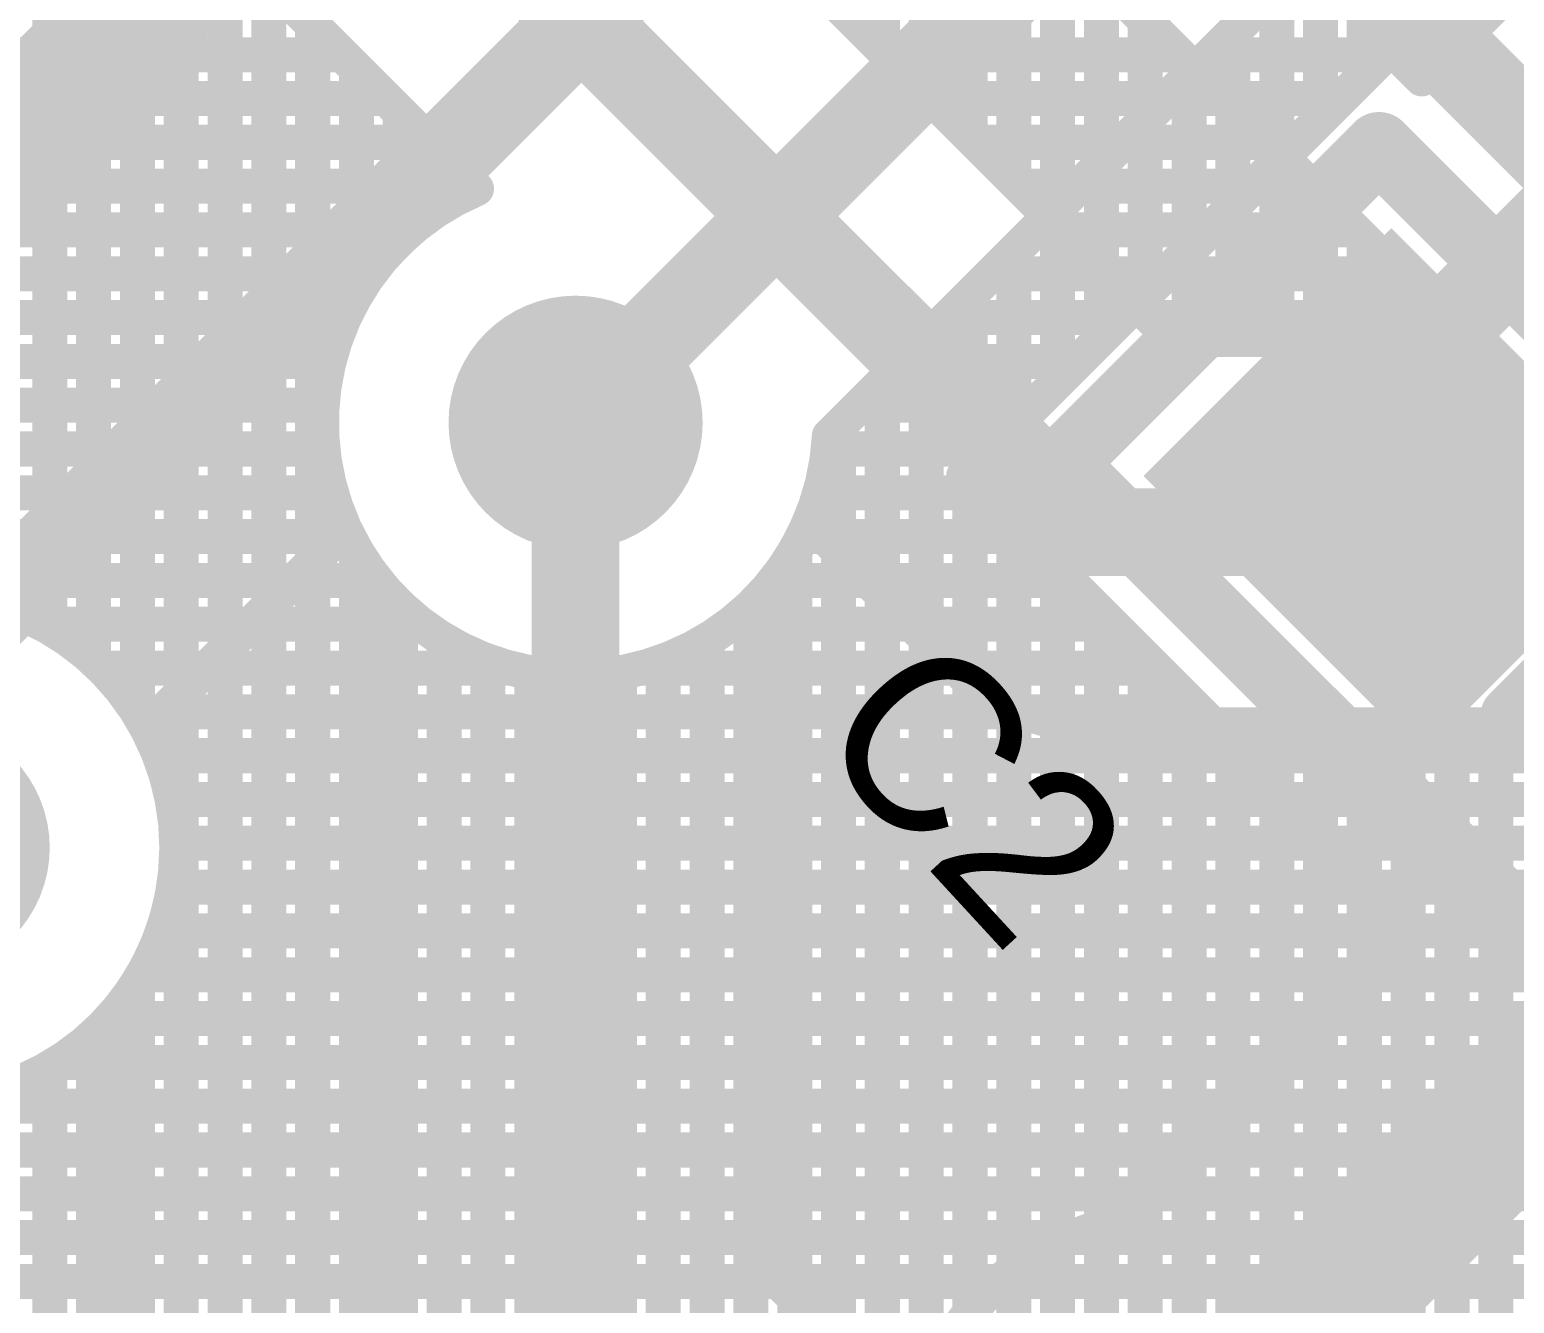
# Model space of a CAD drawing. Header units: millimetres. Extents: x 1.42 to 3.4, y 1.21 to 3.22.
# Drawn here: x 2.2777 to 2.4471, y 1.6975 to 1.8429 of the extents above; entities that cross this region are included whole.
import ezdxf

# ---------------------------------------------------------------- set-up
doc = ezdxf.new("R2010")
doc.units = ezdxf.units.MM
doc.header["$MEASUREMENT"] = 0
for name, color, linetype in [('BottomLayer', 5, 'Continuous'), ('BottomSolder', 6, 'Continuous'), ('MultiLayer', 9, 'Continuous'), ('TopLayer', 1, 'Continuous'), ('TopOverlay', 2, 'Continuous'), ('TopPaste', 8, 'Continuous'), ('TopSolder', 216, 'Continuous'), ('ViaHoleLayer', 16, 'Continuous')]:
    doc.layers.add(name, color=color, linetype=linetype)

# ---------------------------------------------------------------- blocks, each defined once
blk = doc.blocks.new('C0603_19')
at = {"layer": 'TopLayer'}
for points in [[(-0.00992, -0.0175), (-0.00992, 0.0175), (-0.04992, -0.0175), (-0.04992, 0.0175)], [(0.04992, -0.0175), (0.04992, 0.0175), (0.00992, -0.0175), (0.00992, 0.0175)]]:
    blk.add_solid(points, dxfattribs=at)
at = {"layer": 'TopOverlay'}
for points, const_width in [([(-0.06, 0.02559), (-0.06, -0.02559)], 0.00787), ([(0.06, 0.02559), (-0.06, 0.02559)], 0.00787), ([(0.06, 0.02559), (0.06, -0.02559)], 0.00787), ([(-0.00394, 0.00984), (-0.00394, -0.01181)], 0.00591), ([(0.00394, 0.00984), (0.00394, -0.01181)], 0.00591), ([(0.06, -0.02559), (-0.06, -0.02559)], 0.00787)]:
    blk.add_lwpolyline(points, dxfattribs=dict(at, const_width=const_width))
for points, const_width in [([(-0.06197, 0.02559, 1), (-0.05803, 0.02559, 1)], 0.00394), ([(-0.06197, 0.02559, 1), (-0.05803, 0.02559, 1)], 0.00394), ([(0.05803, 0.02559, 1), (0.06197, 0.02559, 1)], 0.00394), ([(0.05803, 0.02559, 1), (0.06197, 0.02559, 1)], 0.00394), ([(-0.00541, 0.00984, 1), (-0.00246, 0.00984, 1)], 0.00295), ([(0.00246, 0.00984, 1), (0.00541, 0.00984, 1)], 0.00295), ([(-0.00541, -0.01181, 1), (-0.00246, -0.01181, 1)], 0.00295), ([(0.00246, -0.01181, 1), (0.00541, -0.01181, 1)], 0.00295), ([(-0.06197, -0.02559, 1), (-0.05803, -0.02559, 1)], 0.00394), ([(-0.06197, -0.02559, 1), (-0.05803, -0.02559, 1)], 0.00394), ([(0.05803, -0.02559, 1), (0.06197, -0.02559, 1)], 0.00394), ([(0.05803, -0.02559, 1), (0.06197, -0.02559, 1)], 0.00394)]:
    blk.add_lwpolyline(points, format="xyb", close=True, dxfattribs=dict(at, const_width=const_width))
at = {"layer": 'TopPaste'}
for points in [[(-0.00992, -0.0175), (-0.00992, 0.0175), (-0.04992, -0.0175), (-0.04992, 0.0175)], [(0.04992, -0.0175), (0.04992, 0.0175), (0.00992, -0.0175), (0.00992, 0.0175)]]:
    blk.add_solid(points, dxfattribs=at)
at = {"layer": 'TopSolder'}
for points in [[(-0.00742, -0.02), (-0.00742, 0.02), (-0.05242, -0.02), (-0.05242, 0.02)], [(0.05242, -0.02), (0.05242, 0.02), (0.00742, -0.02), (0.00742, 0.02)]]:
    blk.add_solid(points, dxfattribs=at)

msp = doc.modelspace()

# ---------------------------------------------------------------- linework, layer by layer
at = {"layer": 'BottomLayer'}
for points, const_width in [([(2.21, 2.00561), (2.40811, 1.8075)], 0.004), ([(2.2795, 2.0005), (2.465, 1.815)], 0.01), ([(2.188, 1.9965), (2.399, 1.7855)], 0.01), ([(2.17248, 1.9809), (2.32869, 1.8247)], 0.004), ([(2.27013, 1.97876), (2.44139, 1.8075)], 0.004), ([(2.28, 1.77461), (2.28, 1.87339)], 0.004), ([(2.375, 1.84061), (2.375, 1.87389)], 0.004), ([(2.285, 1.77097), (2.285, 1.86839)], 0.004), ([(2.38, 1.83561), (2.38, 1.86889)], 0.004), ([(2.29, 1.76502), (2.29, 1.86339)], 0.004), ([(2.385, 1.83061), (2.385, 1.86389)], 0.004), ([(2.295, 1.62461), (2.295, 1.85839)], 0.004), ([(2.39, 1.82561), (2.39, 1.85889)], 0.004), ([(2.3, 1.61961), (2.3, 1.85339)], 0.004), ([(2.395, 1.82061), (2.395, 1.85389)], 0.004), ([(2.305, 1.61461), (2.305, 1.84839)], 0.004), ([(2.4, 1.81561), (2.4, 1.84889)], 0.004), ([(2.31, 1.60961), (2.31, 1.84339)], 0.004), ([(2.405, 1.81061), (2.405, 1.84389)], 0.004), ([(1.42, 1.84), (2.31339, 1.84)], 0.004), ([(2.37561, 1.84), (2.40889, 1.84)], 0.004), ([(2.315, 1.8127), (2.315, 1.83839)], 0.004), ([(2.41, 1.8075), (2.41, 1.83889)], 0.004), ([(1.42, 1.835), (2.31839, 1.835)], 0.004), ([(2.38061, 1.835), (2.41389, 1.835)], 0.004), ([(2.32, 1.819), (2.32, 1.83339)], 0.004), ([(2.415, 1.8075), (2.415, 1.83389)], 0.004), ([(1.42, 1.83), (2.32339, 1.83)], 0.004), ([(2.38561, 1.83), (2.41889, 1.83)], 0.004), ([(2.325, 1.82282), (2.325, 1.82839)], 0.004), ([(2.42, 1.8075), (2.42, 1.82889)], 0.004), ([(1.42, 1.825), (2.32839, 1.825)], 0.004), ([(2.39061, 1.825), (2.42389, 1.825)], 0.004), ([(2.425, 1.8075), (2.425, 1.82389)], 0.004), ([(1.42, 1.82), (2.32111, 1.82)], 0.004), ([(2.39561, 1.82), (2.42889, 1.82)], 0.004), ([(2.43, 1.8075), (2.43, 1.81889)], 0.004), ([(1.42, 1.815), (2.31651, 1.815)], 0.004), ([(2.40061, 1.815), (2.43389, 1.815)], 0.004), ([(2.435, 1.8075), (2.435, 1.81389)], 0.004), ([(1.42, 1.81), (2.3136, 1.81)], 0.004), ([(2.40561, 1.81), (2.43889, 1.81)], 0.004), ([(2.40811, 1.8075), (2.44139, 1.8075)], 0.004), ([(1.42, 1.805), (2.31186, 1.805)], 0.004), ([(2.34, 1.692), (2.34, 1.798)], 0.01), ([(1.42, 1.8), (2.31107, 1.8)], 0.004), ([(1.42, 1.795), (2.31116, 1.795)], 0.004), ([(1.42, 1.79), (2.31213, 1.79)], 0.004), ([(2.399, 1.7855), (2.547, 1.7855)], 0.01), ([(2.3667, 1.78669), (2.3834, 1.76998)], 0.004), ([(1.42, 1.785), (2.31408, 1.785)], 0.004), ([(2.315, 1.60461), (2.315, 1.7833)], 0.004), ([(2.365, 1.69811), (2.365, 1.7833)], 0.004), ([(2.37, 1.69311), (2.37, 1.78339)], 0.004), ([(1.42, 1.78), (2.31726, 1.78)], 0.004), ([(2.318, 1.692), (2.318, 1.77911)], 0.004), ([(2.362, 1.70111), (2.362, 1.77911)], 0.004), ([(2.36274, 1.78), (2.37339, 1.78)], 0.004), ([(2.375, 1.68811), (2.375, 1.77839)], 0.004), ([(2.27931, 1.775), (2.318, 1.775)], 0.004), ([(2.362, 1.775), (2.37839, 1.775)], 0.004), ([(2.38, 1.68311), (2.38, 1.77339)], 0.004), ([(2.28601, 1.77), (2.318, 1.77)], 0.004), ([(2.362, 1.77), (2.38339, 1.77)], 0.004), ([(2.385, 1.67811), (2.385, 1.76853)], 0.004), ([(2.29001, 1.765), (2.318, 1.765)], 0.004), ([(2.362, 1.765), (2.39102, 1.765)], 0.004), ([(2.39, 1.67311), (2.39, 1.76543)], 0.004), ([(2.395, 1.66811), (2.395, 1.76387)], 0.004), ([(2.399, 1.7635), (2.52811, 1.7635)], 0.004), ([(2.4, 1.66311), (2.4, 1.7635)], 0.004), ([(2.405, 1.65811), (2.405, 1.7635)], 0.004), ([(2.41, 1.65311), (2.41, 1.7635)], 0.004), ([(2.415, 1.64811), (2.415, 1.7635)], 0.004), ([(2.42, 1.64311), (2.42, 1.7635)], 0.004), ([(2.425, 1.63811), (2.425, 1.7635)], 0.004), ([(2.43, 1.63311), (2.43, 1.7635)], 0.004), ([(2.435, 1.631), (2.435, 1.7635)], 0.004), ([(2.44, 1.631), (2.44, 1.7635)], 0.004), ([(2.445, 1.631), (2.445, 1.7635)], 0.004), ([(2.29253, 1.76), (2.318, 1.76)], 0.004), ([(2.362, 1.76), (2.53319, 1.76)], 0.004), ([(2.29397, 1.755), (2.318, 1.755)], 0.004), ([(2.362, 1.755), (2.57647, 1.755)], 0.004), ([(2.2945, 1.75), (2.318, 1.75)], 0.004), ([(2.362, 1.75), (3.12885, 1.75)], 0.004), ([(2.29415, 1.745), (2.318, 1.745)], 0.004), ([(2.362, 1.745), (3.1298, 1.745)], 0.004), ([(2.2929, 1.74), (2.318, 1.74)], 0.004), ([(2.362, 1.74), (3.13132, 1.74)], 0.004), ([(2.29061, 1.735), (2.318, 1.735)], 0.004), ([(2.362, 1.735), (3.13347, 1.735)], 0.004), ([(2.29, 1.62961), (2.29, 1.73398)], 0.004), ([(2.2875, 1.63211), (2.2875, 1.73061)], 0.004), ([(2.2875, 1.73), (2.318, 1.73)], 0.004), ([(2.362, 1.73), (2.95793, 1.73)], 0.004), ([(2.2875, 1.725), (2.318, 1.725)], 0.004), ([(2.362, 1.725), (2.94404, 1.725)], 0.004), ([(2.2875, 1.72), (2.318, 1.72)], 0.004), ([(2.362, 1.72), (2.93889, 1.72)], 0.004), ([(2.2875, 1.715), (2.318, 1.715)], 0.004), ([(2.362, 1.715), (2.93389, 1.715)], 0.004), ([(2.2875, 1.71), (2.318, 1.71)], 0.004), ([(2.362, 1.71), (2.92889, 1.71)], 0.004), ([(2.2875, 1.705), (2.318, 1.705)], 0.004), ([(2.362, 1.705), (2.92389, 1.705)], 0.004), ([(2.362, 1.70111), (2.43211, 1.631)], 0.004), ([(2.2875, 1.7), (2.318, 1.7)], 0.004), ([(2.36311, 1.7), (2.91889, 1.7)], 0.004)]:
    msp.add_lwpolyline(points, dxfattribs=dict(at, const_width=const_width))
for points, const_width in [([(2.309, 1.84339, 1), (2.311, 1.84339, 1)], 0.002), ([(2.404, 1.84389, 1), (2.406, 1.84389, 1)], 0.002), ([(2.31239, 1.84, 1), (2.31439, 1.84, 1)], 0.002), ([(2.374, 1.84061, 1), (2.376, 1.84061, 1)], 0.002), ([(2.37461, 1.84, 1), (2.37661, 1.84, 1)], 0.002), ([(2.40789, 1.84, 1), (2.40989, 1.84, 1)], 0.002), ([(2.314, 1.83839, 1), (2.316, 1.83839, 1)], 0.002), ([(2.409, 1.83889, 1), (2.411, 1.83889, 1)], 0.002), ([(2.31739, 1.835, 1), (2.31939, 1.835, 1)], 0.002), ([(2.379, 1.83561, 1), (2.381, 1.83561, 1)], 0.002), ([(2.37961, 1.835, 1), (2.38161, 1.835, 1)], 0.002), ([(2.41289, 1.835, 1), (2.41489, 1.835, 1)], 0.002), ([(2.319, 1.83339, 1), (2.321, 1.83339, 1)], 0.002), ([(2.414, 1.83389, 1), (2.416, 1.83389, 1)], 0.002), ([(2.32239, 1.83, 1), (2.32439, 1.83, 1)], 0.002), ([(2.384, 1.83061, 1), (2.386, 1.83061, 1)], 0.002), ([(2.38461, 1.83, 1), (2.38661, 1.83, 1)], 0.002), ([(2.41789, 1.83, 1), (2.41989, 1.83, 1)], 0.002), ([(2.324, 1.82839, 1), (2.326, 1.82839, 1)], 0.002), ([(2.419, 1.82889, 1), (2.421, 1.82889, 1)], 0.002), ([(2.32739, 1.825, 1), (2.32939, 1.825, 1)], 0.002), ([(2.32769, 1.8247, 1), (2.32969, 1.8247, 1)], 0.002), ([(2.32769, 1.8247, 1), (2.32969, 1.8247, 1)], 0.002), ([(2.389, 1.82561, 1), (2.391, 1.82561, 1)], 0.002), ([(2.38961, 1.825, 1), (2.39161, 1.825, 1)], 0.002), ([(2.42289, 1.825, 1), (2.42489, 1.825, 1)], 0.002), ([(2.324, 1.82282, 1), (2.326, 1.82282, 1)], 0.002), ([(2.424, 1.82389, 1), (2.426, 1.82389, 1)], 0.002), ([(2.32011, 1.82, 1), (2.32211, 1.82, 1)], 0.002), ([(2.394, 1.82061, 1), (2.396, 1.82061, 1)], 0.002), ([(2.39461, 1.82, 1), (2.39661, 1.82, 1)], 0.002), ([(2.42789, 1.82, 1), (2.42989, 1.82, 1)], 0.002), ([(2.319, 1.819, 1), (2.321, 1.819, 1)], 0.002), ([(2.429, 1.81889, 1), (2.431, 1.81889, 1)], 0.002), ([(2.31551, 1.815, 1), (2.31751, 1.815, 1)], 0.002), ([(2.399, 1.81561, 1), (2.401, 1.81561, 1)], 0.002), ([(2.39961, 1.815, 1), (2.40161, 1.815, 1)], 0.002), ([(2.43289, 1.815, 1), (2.43489, 1.815, 1)], 0.002), ([(2.314, 1.8127, 1), (2.316, 1.8127, 1)], 0.002), ([(2.434, 1.81389, 1), (2.436, 1.81389, 1)], 0.002), ([(2.404, 1.81061, 1), (2.406, 1.81061, 1)], 0.002), ([(2.3126, 1.81, 1), (2.3146, 1.81, 1)], 0.002), ([(2.40461, 1.81, 1), (2.40661, 1.81, 1)], 0.002), ([(2.43789, 1.81, 1), (2.43989, 1.81, 1)], 0.002), ([(2.334, 1.798, 1), (2.346, 1.798, 1)], 0.012), ([(2.40711, 1.8075, 1), (2.40911, 1.8075, 1)], 0.002), ([(2.40711, 1.8075, 1), (2.40911, 1.8075, 1)], 0.002), ([(2.409, 1.8075, 1), (2.411, 1.8075, 1)], 0.002), ([(2.414, 1.8075, 1), (2.416, 1.8075, 1)], 0.002), ([(2.419, 1.8075, 1), (2.421, 1.8075, 1)], 0.002), ([(2.424, 1.8075, 1), (2.426, 1.8075, 1)], 0.002), ([(2.429, 1.8075, 1), (2.431, 1.8075, 1)], 0.002), ([(2.434, 1.8075, 1), (2.436, 1.8075, 1)], 0.002), ([(2.44039, 1.8075, 1), (2.44239, 1.8075, 1)], 0.002), ([(2.44039, 1.8075, 1), (2.44239, 1.8075, 1)], 0.002), ([(2.31086, 1.805, 1), (2.31286, 1.805, 1)], 0.002), ([(2.3375, 1.798, 1), (2.3425, 1.798, 1)], 0.005), ([(2.31007, 1.8, 1), (2.31207, 1.8, 1)], 0.002), ([(2.31016, 1.795, 1), (2.31216, 1.795, 1)], 0.002), ([(2.31113, 1.79, 1), (2.31313, 1.79, 1)], 0.002), ([(2.3965, 1.7855, 1), (2.4015, 1.7855, 1)], 0.005), ([(2.3965, 1.7855, 1), (2.4015, 1.7855, 1)], 0.005), ([(2.3657, 1.78669, 1), (2.3677, 1.78669, 1)], 0.002), ([(2.3657, 1.78669, 1), (2.3677, 1.78669, 1)], 0.002), ([(2.31308, 1.785, 1), (2.31508, 1.785, 1)], 0.002), ([(2.314, 1.7833, 1), (2.316, 1.7833, 1)], 0.002), ([(2.364, 1.7833, 1), (2.366, 1.7833, 1)], 0.002), ([(2.369, 1.78339, 1), (2.371, 1.78339, 1)], 0.002), ([(2.31626, 1.78, 1), (2.31826, 1.78, 1)], 0.002), ([(2.317, 1.77911, 1), (2.319, 1.77911, 1)], 0.002), ([(2.317, 1.77911, 1), (2.319, 1.77911, 1)], 0.002), ([(2.361, 1.77911, 1), (2.363, 1.77911, 1)], 0.002), ([(2.361, 1.77911, 1), (2.363, 1.77911, 1)], 0.002), ([(2.36174, 1.78, 1), (2.36374, 1.78, 1)], 0.002), ([(2.37239, 1.78, 1), (2.37439, 1.78, 1)], 0.002), ([(2.374, 1.77839, 1), (2.376, 1.77839, 1)], 0.002), ([(2.27831, 1.775, 1), (2.28031, 1.775, 1)], 0.002), ([(2.317, 1.775, 1), (2.319, 1.775, 1)], 0.002), ([(2.361, 1.775, 1), (2.363, 1.775, 1)], 0.002), ([(2.37739, 1.775, 1), (2.37939, 1.775, 1)], 0.002), ([(2.279, 1.77461, 1), (2.281, 1.77461, 1)], 0.002), ([(2.379, 1.77339, 1), (2.381, 1.77339, 1)], 0.002), ([(2.284, 1.77097, 1), (2.286, 1.77097, 1)], 0.002), ([(2.28501, 1.77, 1), (2.28701, 1.77, 1)], 0.002), ([(2.317, 1.77, 1), (2.319, 1.77, 1)], 0.002), ([(2.361, 1.77, 1), (2.363, 1.77, 1)], 0.002), ([(2.38239, 1.77, 1), (2.38439, 1.77, 1)], 0.002), ([(2.3824, 1.76998, 1), (2.3844, 1.76998, 1)], 0.002), ([(2.3824, 1.76998, 1), (2.3844, 1.76998, 1)], 0.002), ([(2.38244, 1.76994, 1), (2.38444, 1.76994, 1)], 0.002), ([(2.384, 1.76853, 1), (2.386, 1.76853, 1)], 0.002), ([(2.289, 1.76502, 1), (2.291, 1.76502, 1)], 0.002), ([(2.28901, 1.765, 1), (2.29101, 1.765, 1)], 0.002), ([(2.317, 1.765, 1), (2.319, 1.765, 1)], 0.002), ([(2.361, 1.765, 1), (2.363, 1.765, 1)], 0.002), ([(2.389, 1.76543, 1), (2.391, 1.76543, 1)], 0.002), ([(2.39002, 1.765, 1), (2.39202, 1.765, 1)], 0.002), ([(2.394, 1.76387, 1), (2.396, 1.76387, 1)], 0.002), ([(2.398, 1.7635, 1), (2.4, 1.7635, 1)], 0.002), ([(2.398, 1.7635, 1), (2.4, 1.7635, 1)], 0.002), ([(2.398, 1.7635, 1), (2.4, 1.7635, 1)], 0.002), ([(2.399, 1.7635, 1), (2.401, 1.7635, 1)], 0.002), ([(2.404, 1.7635, 1), (2.406, 1.7635, 1)], 0.002), ([(2.409, 1.7635, 1), (2.411, 1.7635, 1)], 0.002), ([(2.414, 1.7635, 1), (2.416, 1.7635, 1)], 0.002), ([(2.419, 1.7635, 1), (2.421, 1.7635, 1)], 0.002), ([(2.424, 1.7635, 1), (2.426, 1.7635, 1)], 0.002), ([(2.429, 1.7635, 1), (2.431, 1.7635, 1)], 0.002), ([(2.434, 1.7635, 1), (2.436, 1.7635, 1)], 0.002), ([(2.439, 1.7635, 1), (2.441, 1.7635, 1)], 0.002), ([(2.444, 1.7635, 1), (2.446, 1.7635, 1)], 0.002), ([(2.29153, 1.76, 1), (2.29353, 1.76, 1)], 0.002), ([(2.317, 1.76, 1), (2.319, 1.76, 1)], 0.002), ([(2.361, 1.76, 1), (2.363, 1.76, 1)], 0.002), ([(2.29297, 1.755, 1), (2.29497, 1.755, 1)], 0.002), ([(2.317, 1.755, 1), (2.319, 1.755, 1)], 0.002), ([(2.361, 1.755, 1), (2.363, 1.755, 1)], 0.002), ([(2.2935, 1.75, 1), (2.2955, 1.75, 1)], 0.002), ([(2.317, 1.75, 1), (2.319, 1.75, 1)], 0.002), ([(2.361, 1.75, 1), (2.363, 1.75, 1)], 0.002), ([(2.2935, 1.7495, 1), (2.2955, 1.7495, 1)], 0.002), ([(2.2935, 1.7495, 1), (2.2955, 1.7495, 1)], 0.002), ([(2.29315, 1.745, 1), (2.29515, 1.745, 1)], 0.002), ([(2.317, 1.745, 1), (2.319, 1.745, 1)], 0.002), ([(2.361, 1.745, 1), (2.363, 1.745, 1)], 0.002), ([(2.2919, 1.74, 1), (2.2939, 1.74, 1)], 0.002), ([(2.317, 1.74, 1), (2.319, 1.74, 1)], 0.002), ([(2.361, 1.74, 1), (2.363, 1.74, 1)], 0.002), ([(2.28961, 1.735, 1), (2.29161, 1.735, 1)], 0.002), ([(2.317, 1.735, 1), (2.319, 1.735, 1)], 0.002), ([(2.361, 1.735, 1), (2.363, 1.735, 1)], 0.002), ([(2.289, 1.73398, 1), (2.291, 1.73398, 1)], 0.002), ([(2.2865, 1.73061, 1), (2.2885, 1.73061, 1)], 0.002), ([(2.2865, 1.73061, 1), (2.2885, 1.73061, 1)], 0.002), ([(2.2865, 1.73, 1), (2.2885, 1.73, 1)], 0.002), ([(2.317, 1.73, 1), (2.319, 1.73, 1)], 0.002), ([(2.361, 1.73, 1), (2.363, 1.73, 1)], 0.002), ([(2.2865, 1.725, 1), (2.2885, 1.725, 1)], 0.002), ([(2.317, 1.725, 1), (2.319, 1.725, 1)], 0.002), ([(2.361, 1.725, 1), (2.363, 1.725, 1)], 0.002), ([(2.2865, 1.72, 1), (2.2885, 1.72, 1)], 0.002), ([(2.317, 1.72, 1), (2.319, 1.72, 1)], 0.002), ([(2.361, 1.72, 1), (2.363, 1.72, 1)], 0.002), ([(2.2865, 1.715, 1), (2.2885, 1.715, 1)], 0.002), ([(2.317, 1.715, 1), (2.319, 1.715, 1)], 0.002), ([(2.361, 1.715, 1), (2.363, 1.715, 1)], 0.002), ([(2.2865, 1.71, 1), (2.2885, 1.71, 1)], 0.002), ([(2.317, 1.71, 1), (2.319, 1.71, 1)], 0.002), ([(2.361, 1.71, 1), (2.363, 1.71, 1)], 0.002), ([(2.2865, 1.705, 1), (2.2885, 1.705, 1)], 0.002), ([(2.317, 1.705, 1), (2.319, 1.705, 1)], 0.002), ([(2.361, 1.705, 1), (2.363, 1.705, 1)], 0.002), ([(2.361, 1.70111, 1), (2.363, 1.70111, 1)], 0.002), ([(2.361, 1.70111, 1), (2.363, 1.70111, 1)], 0.002), ([(2.2865, 1.7, 1), (2.2885, 1.7, 1)], 0.002), ([(2.317, 1.7, 1), (2.319, 1.7, 1)], 0.002), ([(2.36211, 1.7, 1), (2.36411, 1.7, 1)], 0.002), ([(2.364, 1.69811, 1), (2.366, 1.69811, 1)], 0.002)]:
    msp.add_lwpolyline(points, format="xyb", close=True, dxfattribs=dict(at, const_width=const_width))
at = {"layer": 'BottomLayer', "const_width": 0.004}
for points in [[(2.318, 1.77911, -0.507841), (2.32869, 1.8247)], [(2.3667, 1.78669, -0.077356), (2.362, 1.77911)], [(2.2435, 1.73061, -1.436901), (2.2945, 1.7495)], [(2.399, 1.7635, -0.199566), (2.3834, 1.76998)], [(2.399, 1.7635, -0.198912), (2.38344, 1.76994)], [(2.2945, 1.7495, -0.179285), (2.2875, 1.73061)]]:
    msp.add_lwpolyline(points, format="xyb", dxfattribs=at)
at = {"layer": 'BottomSolder', "const_width": 0.0145}
for points in [[(2.33275, 1.798, 1), (2.34725, 1.798, 1)], [(2.25825, 1.7495, 1), (2.27275, 1.7495, 1)]]:
    msp.add_lwpolyline(points, format="xyb", close=True, dxfattribs=at)
at = {"layer": 'MultiLayer', "const_width": 0.012}
msp.add_lwpolyline([(2.334, 1.798, 1), (2.346, 1.798, 1)], format="xyb", close=True, dxfattribs=at)
at = {"layer": 'TopLayer'}
for points, const_width in [([(2.2655, 1.76871), (2.48407, 1.98727)], 0.01), ([(2.34, 1.79866), (2.50634, 1.965)], 0.01), ([(2.43484, 1.80442), (2.55088, 1.92046)], 0.01), ([(2.36896, 1.79651), (2.48669, 1.91425)], 0.004), ([(2.43655, 1.83724), (2.50012, 1.90082)], 0.004), ([(2.176, 1.73069), (2.33516, 1.88984)], 0.015), ([(2.44, 1.84069), (2.44, 1.86755)], 0.004), ([(2.435, 1.83879), (2.435, 1.86255)], 0.004), ([(2.43, 1.83764), (2.43, 1.85755)], 0.004), ([(2.425, 1.83264), (2.425, 1.85255)], 0.004), ([(2.42, 1.82764), (2.42, 1.84755)], 0.004), ([(2.415, 1.82264), (2.415, 1.84255)], 0.004), ([(2.38428, 1.79193), (2.43307, 1.84072)], 0.004), ([(2.41245, 1.84), (2.43236, 1.84)], 0.004), ([(2.43307, 1.84072), (2.43655, 1.83724)], 0.004), ([(2.43379, 1.84), (2.43931, 1.84)], 0.004), ([(2.41, 1.81764), (2.41, 1.83755)], 0.004), ([(2.40745, 1.835), (2.42736, 1.835)], 0.004), ([(2.405, 1.81264), (2.405, 1.83255)], 0.004), ([(2.40245, 1.83), (2.42236, 1.83)], 0.004), ([(2.4, 1.80764), (2.4, 1.82755)], 0.004), ([(2.39745, 1.825), (2.41736, 1.825)], 0.004), ([(2.395, 1.80264), (2.395, 1.82255)], 0.004), ([(2.39245, 1.82), (2.41236, 1.82)], 0.004), ([(2.39, 1.79764), (2.39, 1.81755)], 0.004), ([(2.38745, 1.815), (2.40736, 1.815)], 0.004), ([(2.385, 1.79264), (2.385, 1.81255)], 0.004), ([(2.38245, 1.81), (2.40236, 1.81)], 0.004), ([(2.38, 1.68739), (2.38, 1.80755)], 0.004), ([(2.43484, 1.79016), (2.43484, 1.80442)], 0.01), ([(2.37745, 1.805), (2.39736, 1.805)], 0.004), ([(2.375, 1.60524), (2.375, 1.80255)], 0.004), ([(2.34, 1.798), (2.34, 1.79866)], 0.01), ([(2.37245, 1.8), (2.39236, 1.8)], 0.004), ([(2.37, 1.60024), (2.37, 1.79755)], 0.004), ([(2.39, 1.78621), (2.39, 1.79764)], 0.004), ([(2.36884, 1.795), (2.38736, 1.795)], 0.004), ([(2.38428, 1.79193), (2.4266, 1.74961)], 0.004), ([(2.385, 1.69648), (2.385, 1.79121)], 0.004), ([(2.36787, 1.79), (2.38621, 1.79)], 0.004), ([(2.29108, 1.76317), (2.3137, 1.78579)], 0.004), ([(2.39, 1.70131), (2.39, 1.78621)], 0.004), ([(2.36592, 1.785), (2.39121, 1.785)], 0.004), ([(2.31, 1.49026), (2.31, 1.78209)], 0.004), ([(2.315, 1.48526), (2.315, 1.7833)], 0.004), ([(2.365, 1.59524), (2.365, 1.7833)], 0.004), ([(2.395, 1.70435), (2.395, 1.78121)], 0.004), ([(2.30791, 1.78), (2.31726, 1.78)], 0.004), ([(2.36274, 1.78), (2.39621, 1.78)], 0.004), ([(2.305, 1.49526), (2.305, 1.77709)], 0.004), ([(2.32, 1.48026), (2.32, 1.777)], 0.004), ([(2.36, 1.59024), (2.36, 1.777)], 0.004), ([(2.30291, 1.775), (2.32234, 1.775)], 0.004), ([(2.35766, 1.775), (2.40121, 1.775)], 0.004), ([(2.4, 1.7062), (2.4, 1.77621)], 0.004), ([(2.3, 1.50026), (2.3, 1.77209)], 0.004), ([(2.325, 1.47526), (2.325, 1.77318)], 0.004), ([(2.355, 1.58524), (2.355, 1.77318)], 0.004), ([(2.29791, 1.77), (2.33245, 1.77)], 0.004), ([(2.33, 1.35424), (2.33, 1.77078)], 0.004), ([(2.34755, 1.77), (2.40621, 1.77)], 0.004), ([(2.35, 1.58024), (2.35, 1.77078)], 0.004), ([(2.405, 1.71033), (2.405, 1.77121)], 0.004), ([(2.335, 1.35924), (2.335, 1.76943)], 0.004), ([(2.34, 1.36424), (2.34, 1.769)], 0.004), ([(2.345, 1.36924), (2.345, 1.76943)], 0.004), ([(2.295, 1.50526), (2.295, 1.76709)], 0.004), ([(2.29291, 1.765), (2.41121, 1.765)], 0.004), ([(2.41, 1.71533), (2.41, 1.76621)], 0.004), ([(2.29253, 1.76), (2.41621, 1.76)], 0.004), ([(2.415, 1.72033), (2.415, 1.76121)], 0.004), ([(2.29397, 1.755), (2.42121, 1.755)], 0.004), ([(2.42, 1.72533), (2.42, 1.75621)], 0.004), ([(2.4075, 1.67819), (2.47716, 1.74784)], 0.015), ([(2.2945, 1.75), (2.42621, 1.75)], 0.004), ([(2.425, 1.73033), (2.425, 1.75121)], 0.004), ([(2.4266, 1.74961), (2.43544, 1.74077)], 0.004), ([(2.4266, 1.74961), (2.43544, 1.74077)], 0.004), ([(2.43, 1.73533), (2.43, 1.74621)], 0.004), ([(2.29415, 1.745), (2.43121, 1.745)], 0.004), ([(2.2929, 1.74), (2.43467, 1.74)], 0.004), ([(2.40115, 1.70648), (2.43544, 1.74077)], 0.004), ([(2.29061, 1.735), (2.42967, 1.735)], 0.004), ([(2.29, 1.51026), (2.29, 1.73398)], 0.004), ([(2.28697, 1.73), (2.42467, 1.73)], 0.004), ([(2.285, 1.51524), (2.285, 1.72803)], 0.004), ([(2.28, 1.51024), (2.28, 1.72439)], 0.004), ([(2.28102, 1.725), (2.41967, 1.725)], 0.004), ([(2.2005, 1.72), (2.41467, 1.72)], 0.004), ([(2.2005, 1.715), (2.40967, 1.715)], 0.004), ([(2.2005, 1.71), (2.40467, 1.71)], 0.004), ([(2.2005, 1.705), (2.39646, 1.705)], 0.004), ([(2.2005, 1.7), (2.38839, 1.7)], 0.004)]:
    msp.add_lwpolyline(points, dxfattribs=dict(at, const_width=const_width))
for points, const_width in [([(2.414, 1.84255, 1), (2.416, 1.84255, 1)], 0.002), ([(2.41145, 1.84, 1), (2.41345, 1.84, 1)], 0.002), ([(2.43136, 1.84, 1), (2.43336, 1.84, 1)], 0.002), ([(2.43207, 1.84072, 1), (2.43407, 1.84072, 1)], 0.002), ([(2.43207, 1.84072, 1), (2.43407, 1.84072, 1)], 0.002), ([(2.43279, 1.84, 1), (2.43479, 1.84, 1)], 0.002), ([(2.43831, 1.84, 1), (2.44031, 1.84, 1)], 0.002), ([(2.439, 1.84069, 1), (2.441, 1.84069, 1)], 0.002), ([(2.434, 1.83879, 1), (2.436, 1.83879, 1)], 0.002), ([(2.409, 1.83755, 1), (2.411, 1.83755, 1)], 0.002), ([(2.429, 1.83764, 1), (2.431, 1.83764, 1)], 0.002), ([(2.43555, 1.83724, 1), (2.43755, 1.83724, 1)], 0.002), ([(2.43555, 1.83724, 1), (2.43755, 1.83724, 1)], 0.002), ([(2.40645, 1.835, 1), (2.40845, 1.835, 1)], 0.002), ([(2.42636, 1.835, 1), (2.42836, 1.835, 1)], 0.002), ([(2.424, 1.83264, 1), (2.426, 1.83264, 1)], 0.002), ([(2.404, 1.83255, 1), (2.406, 1.83255, 1)], 0.002), ([(2.40145, 1.83, 1), (2.40345, 1.83, 1)], 0.002), ([(2.42136, 1.83, 1), (2.42336, 1.83, 1)], 0.002), ([(2.399, 1.82755, 1), (2.401, 1.82755, 1)], 0.002), ([(2.419, 1.82764, 1), (2.421, 1.82764, 1)], 0.002), ([(2.39645, 1.825, 1), (2.39845, 1.825, 1)], 0.002), ([(2.41636, 1.825, 1), (2.41836, 1.825, 1)], 0.002), ([(2.394, 1.82255, 1), (2.396, 1.82255, 1)], 0.002), ([(2.414, 1.82264, 1), (2.416, 1.82264, 1)], 0.002), ([(2.39145, 1.82, 1), (2.39345, 1.82, 1)], 0.002), ([(2.41136, 1.82, 1), (2.41336, 1.82, 1)], 0.002), ([(2.389, 1.81755, 1), (2.391, 1.81755, 1)], 0.002), ([(2.409, 1.81764, 1), (2.411, 1.81764, 1)], 0.002), ([(2.38645, 1.815, 1), (2.38845, 1.815, 1)], 0.002), ([(2.40636, 1.815, 1), (2.40836, 1.815, 1)], 0.002), ([(2.384, 1.81255, 1), (2.386, 1.81255, 1)], 0.002), ([(2.404, 1.81264, 1), (2.406, 1.81264, 1)], 0.002), ([(2.38145, 1.81, 1), (2.38345, 1.81, 1)], 0.002), ([(2.40136, 1.81, 1), (2.40336, 1.81, 1)], 0.002), ([(2.334, 1.798, 1), (2.346, 1.798, 1)], 0.012), ([(2.379, 1.80755, 1), (2.381, 1.80755, 1)], 0.002), ([(2.399, 1.80764, 1), (2.401, 1.80764, 1)], 0.002), ([(2.43234, 1.80442, 1), (2.43734, 1.80442, 1)], 0.005), ([(2.43234, 1.80442, 1), (2.43734, 1.80442, 1)], 0.005), ([(2.37645, 1.805, 1), (2.37845, 1.805, 1)], 0.002), ([(2.39636, 1.805, 1), (2.39836, 1.805, 1)], 0.002), ([(2.374, 1.80255, 1), (2.376, 1.80255, 1)], 0.002), ([(2.394, 1.80264, 1), (2.396, 1.80264, 1)], 0.002), ([(2.3375, 1.79866, 1), (2.3425, 1.79866, 1)], 0.005), ([(2.3375, 1.79866, 1), (2.3425, 1.79866, 1)], 0.005), ([(2.3375, 1.798, 1), (2.3425, 1.798, 1)], 0.005), ([(2.37145, 1.8, 1), (2.37345, 1.8, 1)], 0.002), ([(2.39136, 1.8, 1), (2.39336, 1.8, 1)], 0.002), ([(2.369, 1.79755, 1), (2.371, 1.79755, 1)], 0.002), ([(2.389, 1.79764, 1), (2.391, 1.79764, 1)], 0.002), ([(2.389, 1.79764, 1), (2.391, 1.79764, 1)], 0.002), ([(2.36796, 1.79651, 1), (2.36996, 1.79651, 1)], 0.002), ([(2.36796, 1.79651, 1), (2.36996, 1.79651, 1)], 0.002), ([(2.36784, 1.795, 1), (2.36984, 1.795, 1)], 0.002), ([(2.38636, 1.795, 1), (2.38836, 1.795, 1)], 0.002), ([(2.384, 1.79264, 1), (2.386, 1.79264, 1)], 0.002), ([(2.43234, 1.79016, 1), (2.43734, 1.79016, 1)], 0.005), ([(2.38328, 1.79193, 1), (2.38528, 1.79193, 1)], 0.002), ([(2.38328, 1.79193, 1), (2.38528, 1.79193, 1)], 0.002), ([(2.384, 1.79121, 1), (2.386, 1.79121, 1)], 0.002), ([(2.36687, 1.79, 1), (2.36887, 1.79, 1)], 0.002), ([(2.38521, 1.79, 1), (2.38721, 1.79, 1)], 0.002), ([(2.3127, 1.78579, 1), (2.3147, 1.78579, 1)], 0.002), ([(2.3127, 1.78579, 1), (2.3147, 1.78579, 1)], 0.002), ([(2.389, 1.78621, 1), (2.391, 1.78621, 1)], 0.002), ([(2.389, 1.78621, 1), (2.391, 1.78621, 1)], 0.002), ([(2.36492, 1.785, 1), (2.36692, 1.785, 1)], 0.002), ([(2.39021, 1.785, 1), (2.39221, 1.785, 1)], 0.002), ([(2.309, 1.78209, 1), (2.311, 1.78209, 1)], 0.002), ([(2.314, 1.7833, 1), (2.316, 1.7833, 1)], 0.002), ([(2.364, 1.7833, 1), (2.366, 1.7833, 1)], 0.002), ([(2.394, 1.78121, 1), (2.396, 1.78121, 1)], 0.002), ([(2.30691, 1.78, 1), (2.30891, 1.78, 1)], 0.002), ([(2.31626, 1.78, 1), (2.31826, 1.78, 1)], 0.002), ([(2.36174, 1.78, 1), (2.36374, 1.78, 1)], 0.002), ([(2.39521, 1.78, 1), (2.39721, 1.78, 1)], 0.002), ([(2.304, 1.77709, 1), (2.306, 1.77709, 1)], 0.002), ([(2.319, 1.777, 1), (2.321, 1.777, 1)], 0.002), ([(2.359, 1.777, 1), (2.361, 1.777, 1)], 0.002), ([(2.30191, 1.775, 1), (2.30391, 1.775, 1)], 0.002), ([(2.32134, 1.775, 1), (2.32334, 1.775, 1)], 0.002), ([(2.35666, 1.775, 1), (2.35866, 1.775, 1)], 0.002), ([(2.399, 1.77621, 1), (2.401, 1.77621, 1)], 0.002), ([(2.40021, 1.775, 1), (2.40221, 1.775, 1)], 0.002), ([(2.299, 1.77209, 1), (2.301, 1.77209, 1)], 0.002), ([(2.324, 1.77318, 1), (2.326, 1.77318, 1)], 0.002), ([(2.354, 1.77318, 1), (2.356, 1.77318, 1)], 0.002), ([(2.29691, 1.77, 1), (2.29891, 1.77, 1)], 0.002), ([(2.329, 1.77078, 1), (2.331, 1.77078, 1)], 0.002), ([(2.33145, 1.77, 1), (2.33345, 1.77, 1)], 0.002), ([(2.34655, 1.77, 1), (2.34855, 1.77, 1)], 0.002), ([(2.349, 1.77078, 1), (2.351, 1.77078, 1)], 0.002), ([(2.404, 1.77121, 1), (2.406, 1.77121, 1)], 0.002), ([(2.40521, 1.77, 1), (2.40721, 1.77, 1)], 0.002), ([(2.334, 1.76943, 1), (2.336, 1.76943, 1)], 0.002), ([(2.339, 1.769, 1), (2.341, 1.769, 1)], 0.002), ([(2.344, 1.76943, 1), (2.346, 1.76943, 1)], 0.002), ([(2.294, 1.76709, 1), (2.296, 1.76709, 1)], 0.002), ([(2.29191, 1.765, 1), (2.29391, 1.765, 1)], 0.002), ([(2.409, 1.76621, 1), (2.411, 1.76621, 1)], 0.002), ([(2.41021, 1.765, 1), (2.41221, 1.765, 1)], 0.002), ([(2.29008, 1.76317, 1), (2.29208, 1.76317, 1)], 0.002), ([(2.29008, 1.76317, 1), (2.29208, 1.76317, 1)], 0.002), ([(2.29153, 1.76, 1), (2.29353, 1.76, 1)], 0.002), ([(2.414, 1.76121, 1), (2.416, 1.76121, 1)], 0.002), ([(2.41521, 1.76, 1), (2.41721, 1.76, 1)], 0.002), ([(2.29297, 1.755, 1), (2.29497, 1.755, 1)], 0.002), ([(2.419, 1.75621, 1), (2.421, 1.75621, 1)], 0.002), ([(2.42021, 1.755, 1), (2.42221, 1.755, 1)], 0.002), ([(2.2935, 1.75, 1), (2.2955, 1.75, 1)], 0.002), ([(2.424, 1.75121, 1), (2.426, 1.75121, 1)], 0.002), ([(2.42521, 1.75, 1), (2.42721, 1.75, 1)], 0.002), ([(2.4256, 1.74961, 1), (2.4276, 1.74961, 1)], 0.002), ([(2.4256, 1.74961, 1), (2.4276, 1.74961, 1)], 0.002), ([(2.4256, 1.74961, 1), (2.4276, 1.74961, 1)], 0.002), ([(2.2935, 1.7495, 1), (2.2955, 1.7495, 1)], 0.002), ([(2.2935, 1.7495, 1), (2.2955, 1.7495, 1)], 0.002), ([(2.429, 1.74621, 1), (2.431, 1.74621, 1)], 0.002), ([(2.29315, 1.745, 1), (2.29515, 1.745, 1)], 0.002), ([(2.43021, 1.745, 1), (2.43221, 1.745, 1)], 0.002), ([(2.2919, 1.74, 1), (2.2939, 1.74, 1)], 0.002), ([(2.43367, 1.74, 1), (2.43567, 1.74, 1)], 0.002), ([(2.43444, 1.74077, 1), (2.43644, 1.74077, 1)], 0.002), ([(2.43444, 1.74077, 1), (2.43644, 1.74077, 1)], 0.002), ([(2.43444, 1.74077, 1), (2.43644, 1.74077, 1)], 0.002), ([(2.28961, 1.735, 1), (2.29161, 1.735, 1)], 0.002), ([(2.42867, 1.735, 1), (2.43067, 1.735, 1)], 0.002), ([(2.429, 1.73533, 1), (2.431, 1.73533, 1)], 0.002), ([(2.289, 1.73398, 1), (2.291, 1.73398, 1)], 0.002), ([(2.28597, 1.73, 1), (2.28797, 1.73, 1)], 0.002), ([(2.42367, 1.73, 1), (2.42567, 1.73, 1)], 0.002), ([(2.424, 1.73033, 1), (2.426, 1.73033, 1)], 0.002), ([(2.284, 1.72803, 1), (2.286, 1.72803, 1)], 0.002), ([(2.279, 1.72439, 1), (2.281, 1.72439, 1)], 0.002), ([(2.28002, 1.725, 1), (2.28202, 1.725, 1)], 0.002), ([(2.41867, 1.725, 1), (2.42067, 1.725, 1)], 0.002), ([(2.419, 1.72533, 1), (2.421, 1.72533, 1)], 0.002), ([(2.41367, 1.72, 1), (2.41567, 1.72, 1)], 0.002), ([(2.414, 1.72033, 1), (2.416, 1.72033, 1)], 0.002), ([(2.40867, 1.715, 1), (2.41067, 1.715, 1)], 0.002), ([(2.409, 1.71533, 1), (2.411, 1.71533, 1)], 0.002), ([(2.40367, 1.71, 1), (2.40567, 1.71, 1)], 0.002), ([(2.404, 1.71033, 1), (2.406, 1.71033, 1)], 0.002), ([(2.399, 1.7062, 1), (2.401, 1.7062, 1)], 0.002), ([(2.40015, 1.70648, 1), (2.40215, 1.70648, 1)], 0.002), ([(2.40015, 1.70648, 1), (2.40215, 1.70648, 1)], 0.002), ([(2.394, 1.70435, 1), (2.396, 1.70435, 1)], 0.002), ([(2.39546, 1.705, 1), (2.39746, 1.705, 1)], 0.002), ([(2.389, 1.70131, 1), (2.391, 1.70131, 1)], 0.002), ([(2.38739, 1.7, 1), (2.38939, 1.7, 1)], 0.002), ([(2.384, 1.69648, 1), (2.386, 1.69648, 1)], 0.002)]:
    msp.add_lwpolyline(points, format="xyb", close=True, dxfattribs=dict(at, const_width=const_width))
at = {"layer": 'TopLayer', "const_width": 0.004}
for points in [[(2.36896, 1.79651, -0.782397), (2.3137, 1.78579)], [(2.29108, 1.76317, -0.123326), (2.2945, 1.7495)], [(2.2945, 1.7495, -1.1553), (2.23769, 1.75773)], [(2.383, 1.66267, -0.518867), (2.40115, 1.70648)]]:
    msp.add_lwpolyline(points, format="xyb", dxfattribs=at)
at = {"layer": 'TopSolder', "const_width": 0.0145}
for points in [[(2.33275, 1.798, 1), (2.34725, 1.798, 1)], [(2.25825, 1.7495, 1), (2.27275, 1.7495, 1)]]:
    msp.add_lwpolyline(points, format="xyb", close=True, dxfattribs=at)
at = {"layer": 'ViaHoleLayer', "const_width": 0.006}
msp.add_lwpolyline([(2.337, 1.798, 1), (2.343, 1.798, 1)], format="xyb", close=True, dxfattribs=at)

# ---------------------------------------------------------------- block references
at = {"rotation": 135}
msp.add_blockref('C0603_19', (2.456, 1.769), dxfattribs=at)

# ---------------------------------------------------------------- texts
at = {"layer": 'TopOverlay'}
msp.add_text('C2', height=0.02, rotation=312.6253, dxfattribs=at).set_placement((2.3665, 1.762))

doc.saveas('drawing.dxf')
